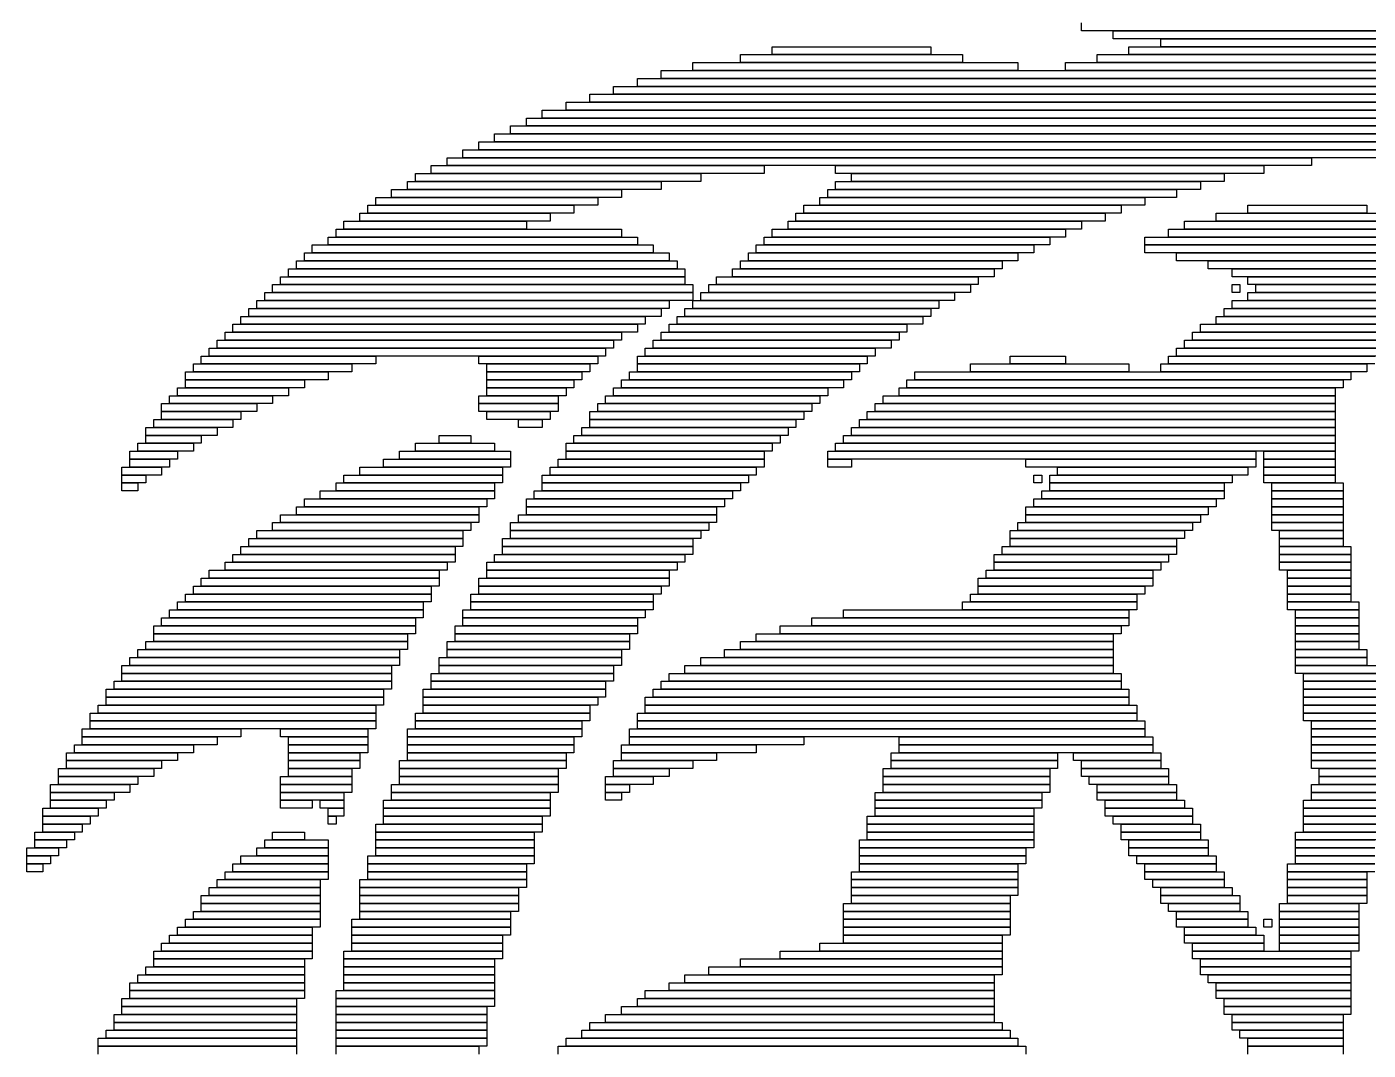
# Model space of a CAD drawing. Extents: x 394 to 649, y 295 to 744.
# Drawn here: x 395 to 564.2, y 458.5 to 587.5 of the extents above; entities that cross this region are included whole.
import ezdxf

# ---------------------------------------------------------------- set-up
doc = ezdxf.new("R2010")
doc.units = 0

msp = doc.modelspace()

# ---------------------------------------------------------------- linework, layer by layer
for p, q in [((528, 587), (528, 588)), ((601, 587), (528, 587)), ((532, 587), (602, 587)), ((532, 586), (532, 587)), ((602, 586), (532, 586)), ((538, 586), (602, 586)), ((538, 585), (538, 586)), ((485, 584), (513, 584)), ((485, 583), (485, 584)), ((489, 585), (509, 585)), ((489, 584), (489, 585)), ((509, 584), (489, 584)), ((509, 585), (509, 584)), ((513, 584), (513, 583)), ((530, 584), (603, 584)), ((530, 583), (530, 584)), ((534, 585), (602, 585)), ((534, 584), (534, 585)), ((602, 584), (534, 584)), ((602, 585), (538, 585)), ((475, 582), (604, 582)), ((475, 581), (475, 582)), ((479, 583), (520, 583)), ((479, 582), (479, 583)), ((520, 582), (479, 582)), ((513, 583), (485, 583)), ((520, 583), (520, 582)), ((526, 583), (604, 583)), ((526, 582), (526, 583)), ((604, 582), (526, 582)), ((603, 583), (530, 583)), ((472, 581), (574, 581)), ((472, 580), (472, 581)), ((604, 581), (475, 581)), ((466, 579), (574, 579)), ((466, 578), (466, 579)), ((469, 580), (574, 580)), ((469, 579), (469, 580)), ((574, 579), (469, 579)), ((574, 580), (472, 580)), ((460, 577), (575, 577)), ((460, 576), (460, 577)), ((463, 578), (574, 578)), ((463, 577), (463, 578)), ((574, 577), (463, 577)), ((574, 578), (466, 578)), ((458, 576), (575, 576)), ((458, 575), (458, 576)), ((575, 576), (460, 576)), ((454, 574), (576, 574)), ((454, 573), (454, 574)), ((456, 575), (576, 575)), ((456, 574), (456, 575)), ((576, 574), (456, 574)), ((575, 575), (458, 575)), ((450, 572), (577, 572)), ((450, 571), (450, 572)), ((452, 573), (577, 573)), ((452, 572), (452, 573)), ((577, 572), (452, 572)), ((576, 573), (454, 573)), ((448, 571), (557, 571)), ((448, 570), (448, 571)), ((577, 571), (450, 571)), ((557, 571), (557, 570)), ((444, 569), (480, 569)), ((444, 568), (444, 569)), ((446, 570), (488, 570)), ((446, 569), (446, 570)), ((488, 569), (446, 569)), ((557, 570), (448, 570)), ((480, 569), (480, 568)), ((488, 570), (488, 569)), ((497, 570), (551, 570)), ((497, 569), (497, 570)), ((551, 569), (497, 569)), ((499, 569), (546, 569)), ((499, 568), (499, 569)), ((546, 569), (546, 568)), ((551, 570), (551, 569)), ((441, 567), (470, 567)), ((441, 566), (441, 567)), ((443, 568), (475, 568)), ((443, 567), (443, 568)), ((475, 567), (443, 567)), ((480, 568), (444, 568)), ((470, 567), (470, 566)), ((475, 568), (475, 567)), ((496, 567), (540, 567)), ((496, 566), (496, 567)), ((497, 568), (543, 568)), ((497, 567), (497, 568)), ((543, 567), (497, 567)), ((546, 568), (499, 568)), ((540, 567), (540, 566)), ((543, 568), (543, 567)), ((439, 566), (467, 566)), ((439, 565), (439, 566)), ((470, 566), (441, 566)), ((467, 566), (467, 565)), ((495, 566), (536, 566)), ((495, 565), (495, 566)), ((540, 566), (496, 566)), ((536, 566), (536, 565)), ((437, 564), (461, 564)), ((437, 563), (437, 564)), ((438, 565), (464, 565)), ((438, 564), (438, 565)), ((464, 564), (438, 564)), ((467, 565), (439, 565)), ((461, 564), (461, 563)), ((464, 565), (464, 564)), ((492, 564), (531, 564)), ((492, 563), (492, 564)), ((493, 565), (533, 565)), ((493, 564), (493, 565)), ((533, 564), (493, 564)), ((536, 565), (495, 565)), ((531, 564), (531, 563)), ((533, 565), (533, 564)), ((545, 564), (582, 564)), ((545, 563), (545, 564)), ((549, 565), (564, 565)), ((549, 564), (549, 565)), ((564, 564), (549, 564)), ((564, 565), (564, 564)), ((434, 562), (470, 562)), ((434, 561), (434, 562)), ((435, 563), (458, 563)), ((435, 562), (435, 563)), ((458, 562), (435, 562)), ((461, 563), (437, 563)), ((458, 563), (458, 562)), ((470, 562), (470, 561)), ((489, 562), (526, 562)), ((489, 561), (489, 562)), ((491, 563), (528, 563)), ((491, 562), (491, 563)), ((528, 562), (491, 562)), ((531, 563), (492, 563)), ((526, 562), (526, 561)), ((528, 563), (528, 562)), ((539, 562), (584, 562)), ((539, 561), (539, 562)), ((541, 563), (583, 563)), ((541, 562), (541, 563)), ((583, 562), (541, 562)), ((582, 563), (545, 563)), ((431, 560), (474, 560)), ((431, 559), (431, 560)), ((433, 561), (472, 561)), ((433, 560), (433, 561)), ((472, 560), (433, 560)), ((470, 561), (434, 561)), ((472, 561), (472, 560)), ((474, 560), (474, 559)), ((487, 560), (522, 560)), ((487, 559), (487, 560)), ((488, 561), (524, 561)), ((488, 560), (488, 561)), ((524, 560), (488, 560)), ((526, 561), (489, 561)), ((522, 560), (522, 559)), ((524, 561), (524, 560)), ((536, 561), (585, 561)), ((536, 560), (536, 561)), ((585, 560), (536, 560)), ((536, 560), (586, 560)), ((536, 559), (536, 560)), ((584, 561), (539, 561)), ((430, 559), (476, 559)), ((430, 558), (430, 559)), ((474, 559), (431, 559)), ((476, 559), (476, 558)), ((486, 559), (520, 559)), ((486, 558), (486, 559)), ((522, 559), (487, 559)), ((520, 559), (520, 558)), ((586, 559), (536, 559)), ((540, 559), (587, 559)), ((540, 558), (540, 559)), ((428, 557), (478, 557)), ((428, 556), (428, 557)), ((429, 558), (477, 558)), ((429, 557), (429, 558)), ((477, 557), (429, 557)), ((476, 558), (430, 558)), ((477, 558), (477, 557)), ((478, 557), (478, 556)), ((484, 557), (517, 557)), ((484, 556), (484, 557)), ((485, 558), (518, 558)), ((485, 557), (485, 558)), ((518, 557), (485, 557)), ((520, 558), (486, 558)), ((517, 557), (517, 556)), ((518, 558), (518, 557)), ((587, 558), (540, 558)), ((544, 558), (567, 558)), ((544, 557), (544, 558)), ((567, 557), (544, 557)), ((547, 557), (567, 557)), ((547, 556), (547, 557)), ((426, 555), (479, 555)), ((426, 554), (426, 555)), ((427, 556), (478, 556)), ((427, 555), (427, 556)), ((478, 555), (427, 555)), ((478, 556), (428, 556)), ((478, 556), (478, 555)), ((479, 555), (479, 554)), ((481, 555), (514, 555)), ((481, 554), (481, 555)), ((482, 556), (515, 556)), ((482, 555), (482, 556)), ((515, 555), (482, 555)), ((517, 556), (484, 556)), ((514, 555), (514, 554)), ((515, 556), (515, 555)), ((567, 556), (547, 556)), ((547, 555), (548, 555)), ((547, 554), (547, 555)), ((548, 555), (548, 554)), ((549, 556), (567, 556)), ((549, 555), (549, 556)), ((567, 555), (549, 555)), ((550, 555), (567, 555)), ((550, 554), (550, 555)), ((425, 554), (479, 554)), ((425, 553), (425, 554)), ((479, 554), (426, 554)), ((479, 554), (479, 553)), ((480, 554), (512, 554)), ((480, 553), (480, 554)), ((514, 554), (481, 554)), ((512, 554), (512, 553)), ((548, 554), (547, 554)), ((549, 554), (568, 554)), ((549, 553), (549, 554)), ((567, 554), (550, 554)), ((423, 552), (475, 552)), ((423, 551), (423, 552)), ((424, 553), (476, 553)), ((424, 552), (424, 553)), ((476, 552), (424, 552)), ((479, 553), (425, 553)), ((475, 552), (475, 551)), ((476, 553), (476, 552)), ((478, 552), (509, 552)), ((478, 551), (478, 552)), ((479, 553), (510, 553)), ((479, 552), (479, 553)), ((510, 552), (479, 552)), ((512, 553), (480, 553)), ((509, 552), (509, 551)), ((510, 553), (510, 552)), ((546, 552), (569, 552)), ((546, 551), (546, 552)), ((547, 553), (569, 553)), ((547, 552), (547, 553)), ((569, 552), (547, 552)), ((568, 553), (549, 553)), ((421, 550), (472, 550)), ((421, 549), (421, 550)), ((422, 551), (473, 551)), ((422, 550), (422, 551)), ((473, 550), (422, 550)), ((475, 551), (423, 551)), ((472, 550), (472, 549)), ((473, 551), (473, 550)), ((476, 550), (506, 550)), ((476, 549), (476, 550)), ((477, 551), (508, 551)), ((477, 550), (477, 551)), ((508, 550), (477, 550)), ((509, 551), (478, 551)), ((506, 550), (506, 549)), ((508, 551), (508, 550)), ((543, 550), (570, 550)), ((543, 549), (543, 550)), ((545, 551), (570, 551)), ((545, 550), (545, 551)), ((570, 550), (545, 550)), ((569, 551), (546, 551)), ((420, 549), (470, 549)), ((420, 548), (420, 549)), ((472, 549), (421, 549)), ((470, 549), (470, 548)), ((475, 549), (505, 549)), ((475, 548), (475, 549)), ((506, 549), (476, 549)), ((505, 549), (505, 548)), ((542, 549), (570, 549)), ((542, 548), (542, 549)), ((570, 549), (543, 549)), ((418, 547), (468, 547)), ((418, 546), (418, 547)), ((419, 548), (469, 548)), ((419, 547), (419, 548)), ((469, 547), (419, 547)), ((470, 548), (420, 548)), ((468, 547), (468, 546)), ((469, 548), (469, 547)), ((473, 547), (502, 547)), ((473, 546), (473, 547)), ((474, 548), (504, 548)), ((474, 547), (474, 548)), ((504, 547), (474, 547)), ((505, 548), (475, 548)), ((502, 547), (502, 546)), ((504, 548), (504, 547)), ((540, 547), (567, 547)), ((540, 546), (540, 547)), ((541, 548), (568, 548)), ((541, 547), (541, 548)), ((568, 547), (541, 547)), ((570, 548), (542, 548)), ((416, 545), (436, 545)), ((416, 544), (416, 545)), ((417, 546), (439, 546)), ((417, 545), (417, 546)), ((439, 545), (417, 545)), ((468, 546), (418, 546)), ((436, 545), (436, 544)), ((439, 546), (439, 545)), ((452, 546), (467, 546)), ((452, 545), (452, 546)), ((467, 545), (452, 545)), ((453, 545), (466, 545)), ((453, 544), (453, 545)), ((466, 545), (466, 544)), ((467, 546), (467, 545)), ((472, 546), (501, 546)), ((472, 545), (472, 546)), ((501, 545), (472, 545)), ((472, 545), (500, 545)), ((472, 544), (472, 545)), ((502, 546), (473, 546)), ((500, 545), (500, 544)), ((501, 546), (501, 545)), ((514, 545), (534, 545)), ((514, 544), (514, 545)), ((519, 546), (526, 546)), ((519, 545), (519, 546)), ((526, 545), (519, 545)), ((526, 546), (526, 545)), ((534, 545), (534, 544)), ((538, 545), (564, 545)), ((538, 544), (538, 545)), ((539, 546), (565, 546)), ((539, 545), (539, 546)), ((565, 545), (539, 545)), ((567, 546), (540, 546)), ((564, 545), (564, 544)), ((415, 544), (433, 544)), ((415, 543), (415, 544)), ((436, 544), (416, 544)), ((433, 544), (433, 543)), ((466, 544), (453, 544)), ((453, 544), (465, 544)), ((453, 543), (453, 544)), ((465, 544), (465, 543)), ((471, 544), (499, 544)), ((471, 543), (471, 544)), ((500, 544), (472, 544)), ((499, 544), (499, 543)), ((507, 544), (562, 544)), ((507, 543), (507, 544)), ((534, 544), (514, 544)), ((564, 544), (538, 544)), ((562, 544), (562, 543)), ((414, 542), (428, 542)), ((414, 541), (414, 542)), ((433, 543), (415, 543)), ((415, 543), (430, 543)), ((415, 542), (415, 543)), ((430, 542), (415, 542)), ((428, 542), (428, 541)), ((430, 543), (430, 542)), ((465, 543), (453, 543)), ((453, 543), (464, 543)), ((453, 542), (453, 543)), ((464, 542), (453, 542)), ((453, 542), (463, 542)), ((453, 541), (453, 542)), ((463, 542), (463, 541)), ((464, 543), (464, 542)), ((469, 542), (496, 542)), ((469, 541), (469, 542)), ((470, 543), (498, 543)), ((470, 542), (470, 543)), ((498, 542), (470, 542)), ((499, 543), (471, 543)), ((496, 542), (496, 541)), ((498, 543), (498, 542)), ((505, 542), (560, 542)), ((505, 541), (505, 542)), ((506, 543), (561, 543)), ((506, 542), (506, 543)), ((561, 542), (506, 542)), ((562, 543), (507, 543)), ((560, 542), (560, 541)), ((561, 543), (561, 542)), ((412, 540), (424, 540)), ((412, 539), (412, 540)), ((413, 541), (426, 541)), ((413, 540), (413, 541)), ((426, 540), (413, 540)), ((428, 541), (414, 541)), ((424, 540), (424, 539)), ((426, 541), (426, 540)), ((452, 541), (462, 541)), ((452, 540), (452, 541)), ((462, 540), (452, 540)), ((452, 540), (462, 540)), ((452, 539), (452, 540)), ((463, 541), (453, 541)), ((462, 541), (462, 540)), ((462, 540), (462, 539)), ((467, 540), (494, 540)), ((467, 539), (467, 540)), ((468, 541), (495, 541)), ((468, 540), (468, 541)), ((495, 540), (468, 540)), ((496, 541), (469, 541)), ((494, 540), (494, 539)), ((495, 541), (495, 540)), ((502, 540), (560, 540)), ((502, 539), (502, 540)), ((503, 541), (560, 541)), ((503, 540), (503, 541)), ((560, 540), (503, 540)), ((560, 541), (505, 541)), ((560, 541), (560, 540)), ((560, 540), (560, 539)), ((411, 538), (421, 538)), ((411, 537), (411, 538)), ((424, 539), (412, 539)), ((412, 539), (422, 539)), ((412, 538), (412, 539)), ((422, 538), (412, 538)), ((421, 538), (421, 537)), ((422, 539), (422, 538)), ((462, 539), (452, 539)), ((453, 539), (461, 539)), ((453, 538), (453, 539)), ((461, 538), (453, 538)), ((457, 538), (460, 538)), ((457, 537), (457, 538)), ((460, 538), (460, 537)), ((461, 539), (461, 538)), ((466, 539), (493, 539)), ((466, 538), (466, 539)), ((493, 538), (466, 538)), ((466, 538), (492, 538)), ((466, 537), (466, 538)), ((494, 539), (467, 539)), ((492, 538), (492, 537)), ((493, 539), (493, 538)), ((500, 538), (560, 538)), ((500, 537), (500, 538)), ((501, 539), (560, 539)), ((501, 538), (501, 539)), ((560, 538), (501, 538)), ((560, 539), (502, 539)), ((560, 539), (560, 538)), ((560, 538), (560, 537)), ((410, 537), (419, 537)), ((410, 536), (410, 537)), ((421, 537), (411, 537)), ((419, 537), (419, 536)), ((460, 537), (457, 537)), ((465, 537), (491, 537)), ((465, 536), (465, 537)), ((492, 537), (466, 537)), ((491, 537), (491, 536)), ((499, 537), (560, 537)), ((499, 536), (499, 537)), ((560, 537), (500, 537)), ((560, 537), (560, 536)), ((409, 535), (416, 535)), ((409, 534), (409, 535)), ((419, 536), (410, 536)), ((410, 536), (417, 536)), ((410, 535), (410, 536)), ((417, 535), (410, 535)), ((416, 535), (416, 534)), ((417, 536), (417, 535)), ((444, 535), (454, 535)), ((444, 534), (444, 535)), ((447, 536), (451, 536)), ((447, 535), (447, 536)), ((451, 535), (447, 535)), ((451, 536), (451, 535)), ((454, 535), (454, 534)), ((463, 535), (489, 535)), ((463, 534), (463, 535)), ((464, 536), (490, 536)), ((464, 535), (464, 536)), ((490, 535), (464, 535)), ((491, 536), (465, 536)), ((489, 535), (489, 534)), ((490, 536), (490, 535)), ((497, 535), (560, 535)), ((497, 534), (497, 535)), ((498, 536), (560, 536)), ((498, 535), (498, 536)), ((560, 535), (498, 535)), ((560, 536), (499, 536)), ((560, 536), (560, 535)), ((560, 535), (560, 534)), ((408, 534), (414, 534)), ((408, 533), (408, 534)), ((414, 533), (408, 533)), ((408, 533), (413, 533)), ((408, 532), (408, 533)), ((416, 534), (409, 534)), ((413, 533), (413, 532)), ((414, 534), (414, 533)), ((440, 533), (456, 533)), ((440, 532), (440, 533)), ((442, 534), (456, 534)), ((442, 533), (442, 534)), ((456, 533), (442, 533)), ((454, 534), (444, 534)), ((456, 534), (456, 533)), ((456, 533), (456, 532)), ((462, 533), (488, 533)), ((462, 532), (462, 533)), ((489, 534), (463, 534)), ((463, 534), (488, 534)), ((463, 533), (463, 534)), ((488, 533), (463, 533)), ((488, 534), (488, 533)), ((488, 533), (488, 532)), ((496, 534), (550, 534)), ((496, 533), (496, 534)), ((550, 533), (496, 533)), ((496, 533), (499, 533)), ((496, 532), (496, 533)), ((560, 534), (497, 534)), ((499, 533), (499, 532)), ((521, 533), (550, 533)), ((521, 532), (521, 533)), ((550, 534), (550, 533)), ((550, 533), (550, 532)), ((551, 534), (560, 534)), ((551, 533), (551, 534)), ((560, 533), (551, 533)), ((551, 533), (560, 533)), ((551, 532), (551, 533)), ((560, 534), (560, 533)), ((560, 533), (560, 532)), ((407, 532), (412, 532)), ((407, 531), (407, 532)), ((413, 532), (408, 532)), ((412, 532), (412, 531)), ((437, 532), (455, 532)), ((437, 531), (437, 532)), ((456, 532), (440, 532)), ((455, 532), (455, 531)), ((461, 532), (487, 532)), ((461, 531), (461, 532)), ((488, 532), (462, 532)), ((487, 532), (487, 531)), ((499, 532), (496, 532)), ((550, 532), (521, 532)), ((525, 532), (549, 532)), ((525, 531), (525, 532)), ((549, 532), (549, 531)), ((560, 532), (551, 532)), ((551, 532), (560, 532)), ((551, 531), (551, 532)), ((560, 532), (560, 531)), ((412, 531), (407, 531)), ((407, 531), (410, 531)), ((407, 530), (407, 531)), ((410, 530), (407, 530)), ((407, 530), (409, 530)), ((407, 529), (407, 530)), ((409, 530), (409, 529)), ((410, 531), (410, 530)), ((434, 530), (454, 530)), ((434, 529), (434, 530)), ((435, 531), (455, 531)), ((435, 530), (435, 531)), ((455, 530), (435, 530)), ((455, 531), (437, 531)), ((454, 530), (454, 529)), ((455, 531), (455, 530)), ((460, 531), (486, 531)), ((460, 530), (460, 531)), ((486, 530), (460, 530)), ((460, 530), (485, 530)), ((460, 529), (460, 530)), ((487, 531), (461, 531)), ((485, 530), (485, 529)), ((486, 531), (486, 530)), ((522, 531), (523, 531)), ((522, 530), (522, 531)), ((523, 530), (522, 530)), ((523, 531), (523, 530)), ((524, 531), (547, 531)), ((524, 530), (524, 531)), ((547, 530), (524, 530)), ((524, 530), (546, 530)), ((524, 529), (524, 530)), ((549, 531), (525, 531)), ((546, 530), (546, 529)), ((547, 531), (547, 530)), ((560, 531), (551, 531)), ((551, 531), (560, 531)), ((551, 530), (551, 531)), ((560, 530), (551, 530)), ((552, 530), (561, 530)), ((552, 529), (552, 530)), ((560, 531), (560, 530)), ((561, 530), (561, 529)), ((409, 529), (407, 529)), ((430, 528), (453, 528)), ((430, 527), (430, 528)), ((432, 529), (454, 529)), ((432, 528), (432, 529)), ((454, 528), (432, 528)), ((454, 529), (434, 529)), ((453, 528), (453, 527)), ((454, 529), (454, 528)), ((458, 528), (483, 528)), ((458, 527), (458, 528)), ((459, 529), (484, 529)), ((459, 528), (459, 529)), ((484, 528), (459, 528)), ((485, 529), (460, 529)), ((483, 528), (483, 527)), ((484, 529), (484, 528)), ((522, 528), (545, 528)), ((522, 527), (522, 528)), ((523, 529), (546, 529)), ((523, 528), (523, 529)), ((546, 528), (523, 528)), ((546, 529), (524, 529)), ((545, 528), (545, 527)), ((546, 529), (546, 528)), ((561, 529), (552, 529)), ((552, 529), (561, 529)), ((552, 528), (552, 529)), ((561, 528), (552, 528)), ((552, 528), (561, 528)), ((552, 527), (552, 528)), ((561, 529), (561, 528)), ((561, 528), (561, 527)), ((429, 527), (452, 527)), ((429, 526), (429, 527)), ((453, 527), (430, 527)), ((452, 527), (452, 526)), ((483, 527), (458, 527)), ((458, 527), (482, 527)), ((458, 526), (458, 527)), ((482, 527), (482, 526)), ((521, 527), (544, 527)), ((521, 526), (521, 527)), ((545, 527), (522, 527)), ((544, 527), (544, 526)), ((561, 527), (552, 527)), ((552, 527), (561, 527)), ((552, 526), (552, 527)), ((561, 527), (561, 526)), ((426, 525), (451, 525)), ((426, 524), (426, 525)), ((427, 526), (452, 526)), ((427, 525), (427, 526)), ((452, 525), (427, 525)), ((452, 526), (429, 526)), ((451, 525), (451, 524)), ((452, 526), (452, 525)), ((456, 525), (481, 525)), ((456, 524), (456, 525)), ((457, 526), (482, 526)), ((457, 525), (457, 526)), ((482, 525), (457, 525)), ((482, 526), (458, 526)), ((481, 525), (481, 524)), ((482, 526), (482, 525)), ((520, 525), (542, 525)), ((520, 524), (520, 525)), ((544, 526), (521, 526)), ((521, 526), (543, 526)), ((521, 525), (521, 526)), ((543, 525), (521, 525)), ((542, 525), (542, 524)), ((543, 526), (543, 525)), ((561, 526), (552, 526)), ((552, 526), (561, 526)), ((552, 525), (552, 526)), ((561, 525), (552, 525)), ((552, 525), (561, 525)), ((552, 524), (552, 525)), ((561, 526), (561, 525)), ((561, 525), (561, 524)), ((423, 523), (450, 523)), ((423, 522), (423, 523)), ((424, 524), (450, 524)), ((424, 523), (424, 524)), ((450, 523), (424, 523)), ((451, 524), (426, 524)), ((450, 524), (450, 523)), ((450, 523), (450, 522)), ((455, 523), (479, 523)), ((455, 522), (455, 523)), ((481, 524), (456, 524)), ((456, 524), (480, 524)), ((456, 523), (456, 524)), ((480, 523), (456, 523)), ((479, 523), (479, 522)), ((480, 524), (480, 523)), ((519, 524), (541, 524)), ((519, 523), (519, 524)), ((541, 523), (519, 523)), ((519, 523), (540, 523)), ((519, 522), (519, 523)), ((542, 524), (520, 524)), ((540, 523), (540, 522)), ((541, 524), (541, 523)), ((561, 524), (552, 524)), ((553, 524), (561, 524)), ((553, 523), (553, 524)), ((561, 523), (553, 523)), ((553, 523), (561, 523)), ((553, 522), (553, 523)), ((561, 524), (561, 523)), ((561, 523), (561, 522)), ((422, 522), (449, 522)), ((422, 521), (422, 522)), ((450, 522), (423, 522)), ((449, 522), (449, 521)), ((479, 522), (455, 522)), ((455, 522), (479, 522)), ((455, 521), (455, 522)), ((479, 522), (479, 521)), ((518, 522), (540, 522)), ((518, 521), (518, 522)), ((540, 522), (519, 522)), ((540, 522), (540, 521)), ((561, 522), (553, 522)), ((553, 522), (562, 522)), ((553, 521), (553, 522)), ((562, 522), (562, 521)), ((420, 520), (448, 520)), ((420, 519), (420, 520)), ((421, 521), (449, 521)), ((421, 520), (421, 521)), ((449, 520), (421, 520)), ((449, 521), (422, 521)), ((448, 520), (448, 519)), ((449, 521), (449, 520)), ((453, 520), (477, 520)), ((453, 519), (453, 520)), ((454, 521), (478, 521)), ((454, 520), (454, 521)), ((478, 520), (454, 520)), ((479, 521), (455, 521)), ((477, 520), (477, 519)), ((478, 521), (478, 520)), ((517, 521), (539, 521)), ((517, 520), (517, 521)), ((539, 520), (517, 520)), ((517, 520), (538, 520)), ((517, 519), (517, 520)), ((540, 521), (518, 521)), ((538, 520), (538, 519)), ((539, 521), (539, 520)), ((562, 521), (553, 521)), ((553, 521), (562, 521)), ((553, 520), (553, 521)), ((562, 520), (553, 520)), ((553, 520), (562, 520)), ((553, 519), (553, 520)), ((562, 521), (562, 520)), ((562, 520), (562, 519)), ((417, 518), (447, 518)), ((417, 517), (417, 518)), ((418, 519), (447, 519)), ((418, 518), (418, 519)), ((447, 518), (418, 518)), ((448, 519), (420, 519)), ((447, 519), (447, 518)), ((447, 518), (447, 517)), ((452, 518), (476, 518)), ((452, 517), (452, 518)), ((477, 519), (453, 519)), ((453, 519), (476, 519)), ((453, 518), (453, 519)), ((476, 518), (453, 518)), ((476, 519), (476, 518)), ((476, 518), (476, 517)), ((515, 518), (537, 518)), ((515, 517), (515, 518)), ((516, 519), (537, 519)), ((516, 518), (516, 519)), ((537, 518), (516, 518)), ((538, 519), (517, 519)), ((537, 519), (537, 518)), ((537, 518), (537, 517)), ((562, 519), (553, 519)), ((554, 519), (562, 519)), ((554, 518), (554, 519)), ((562, 518), (554, 518)), ((554, 518), (562, 518)), ((554, 517), (554, 518)), ((562, 519), (562, 518)), ((562, 518), (562, 517)), ((415, 516), (446, 516)), ((415, 515), (415, 516)), ((416, 517), (446, 517)), ((416, 516), (416, 517)), ((446, 516), (416, 516)), ((447, 517), (417, 517)), ((446, 517), (446, 516)), ((446, 516), (446, 515)), ((451, 516), (474, 516)), ((451, 515), (451, 516)), ((476, 517), (452, 517)), ((452, 517), (475, 517)), ((452, 516), (452, 517)), ((475, 516), (452, 516)), ((474, 516), (474, 515)), ((475, 517), (475, 516)), ((514, 516), (535, 516)), ((514, 515), (514, 516)), ((537, 517), (515, 517)), ((515, 517), (536, 517)), ((515, 516), (515, 517)), ((536, 516), (515, 516)), ((535, 516), (535, 515)), ((536, 517), (536, 516)), ((562, 517), (554, 517)), ((554, 517), (562, 517)), ((554, 516), (554, 517)), ((562, 516), (554, 516)), ((554, 516), (562, 516)), ((554, 515), (554, 516)), ((562, 517), (562, 516)), ((562, 516), (562, 515)), ((414, 515), (445, 515)), ((414, 514), (414, 515)), ((446, 515), (415, 515)), ((445, 515), (445, 514)), ((474, 515), (451, 515)), ((451, 515), (474, 515)), ((451, 514), (451, 515)), ((474, 515), (474, 514)), ((513, 515), (535, 515)), ((513, 514), (513, 515)), ((535, 515), (514, 515)), ((535, 515), (535, 514)), ((562, 515), (554, 515)), ((554, 515), (563, 515)), ((554, 514), (554, 515)), ((563, 515), (563, 514)), ((412, 513), (444, 513)), ((412, 512), (412, 513)), ((413, 514), (445, 514)), ((413, 513), (413, 514)), ((445, 513), (413, 513)), ((445, 514), (414, 514)), ((444, 513), (444, 512)), ((445, 514), (445, 513)), ((450, 514), (473, 514)), ((450, 513), (450, 514)), ((473, 513), (450, 513)), ((450, 513), (472, 513)), ((450, 512), (450, 513)), ((474, 514), (451, 514)), ((472, 513), (472, 512)), ((473, 514), (473, 513)), ((494, 513), (534, 513)), ((494, 512), (494, 513)), ((498, 514), (534, 514)), ((498, 513), (498, 514)), ((534, 513), (498, 513)), ((535, 514), (513, 514)), ((534, 514), (534, 513)), ((534, 513), (534, 512)), ((563, 514), (554, 514)), ((555, 514), (563, 514)), ((555, 513), (555, 514)), ((563, 513), (555, 513)), ((555, 513), (563, 513)), ((555, 512), (555, 513)), ((563, 514), (563, 513)), ((563, 513), (563, 512)), ((411, 512), (444, 512)), ((411, 511), (411, 512)), ((444, 511), (411, 511)), ((411, 511), (443, 511)), ((411, 510), (411, 511)), ((444, 512), (412, 512)), ((443, 511), (443, 510)), ((444, 512), (444, 511)), ((449, 512), (472, 512)), ((449, 511), (449, 512)), ((472, 511), (449, 511)), ((449, 511), (471, 511)), ((449, 510), (449, 511)), ((472, 512), (450, 512)), ((471, 511), (471, 510)), ((472, 512), (472, 511)), ((487, 511), (532, 511)), ((487, 510), (487, 511)), ((490, 512), (533, 512)), ((490, 511), (490, 512)), ((533, 511), (490, 511)), ((534, 512), (494, 512)), ((532, 511), (532, 510)), ((533, 512), (533, 511)), ((563, 512), (555, 512)), ((555, 512), (563, 512)), ((555, 511), (555, 512)), ((563, 511), (555, 511)), ((555, 511), (563, 511)), ((555, 510), (555, 511)), ((563, 512), (563, 511)), ((563, 511), (563, 510)), ((410, 510), (443, 510)), ((410, 509), (410, 510)), ((443, 510), (411, 510)), ((443, 510), (443, 509)), ((448, 510), (471, 510)), ((448, 509), (448, 510)), ((471, 510), (449, 510)), ((471, 510), (471, 509)), ((485, 510), (532, 510)), ((485, 509), (485, 510)), ((532, 510), (487, 510)), ((532, 510), (532, 509)), ((563, 510), (555, 510)), ((555, 510), (563, 510)), ((555, 509), (555, 510)), ((563, 510), (563, 509)), ((408, 508), (442, 508)), ((408, 507), (408, 508)), ((409, 509), (442, 509)), ((409, 508), (409, 509)), ((442, 508), (409, 508)), ((443, 509), (410, 509)), ((442, 509), (442, 508)), ((442, 508), (442, 507)), ((447, 508), (470, 508)), ((447, 507), (447, 508)), ((471, 509), (448, 509)), ((448, 509), (470, 509)), ((448, 508), (448, 509)), ((470, 508), (448, 508)), ((470, 509), (470, 508)), ((470, 508), (470, 507)), ((480, 508), (532, 508)), ((480, 507), (480, 508)), ((483, 509), (532, 509)), ((483, 508), (483, 509)), ((532, 508), (483, 508)), ((532, 509), (485, 509)), ((532, 509), (532, 508)), ((532, 508), (532, 507)), ((563, 509), (555, 509)), ((555, 509), (564, 509)), ((555, 508), (555, 509)), ((564, 508), (555, 508)), ((555, 508), (564, 508)), ((555, 507), (555, 508)), ((564, 509), (564, 508)), ((564, 508), (564, 507)), ((407, 507), (441, 507)), ((407, 506), (407, 507)), ((441, 506), (407, 506)), ((407, 506), (441, 506)), ((407, 505), (407, 506)), ((442, 507), (408, 507)), ((441, 507), (441, 506)), ((441, 506), (441, 505)), ((446, 506), (469, 506)), ((446, 505), (446, 506)), ((470, 507), (447, 507)), ((447, 507), (469, 507)), ((447, 506), (447, 507)), ((469, 506), (447, 506)), ((469, 507), (469, 506)), ((469, 506), (469, 505)), ((476, 506), (533, 506)), ((476, 505), (476, 506)), ((478, 507), (532, 507)), ((478, 506), (478, 507)), ((532, 506), (478, 506)), ((532, 507), (480, 507)), ((532, 507), (532, 506)), ((533, 506), (533, 505)), ((564, 507), (555, 507)), ((555, 507), (575, 507)), ((555, 506), (555, 507)), ((575, 506), (555, 506)), ((556, 506), (574, 506)), ((556, 505), (556, 506)), ((406, 505), (441, 505)), ((406, 504), (406, 505)), ((441, 505), (407, 505)), ((441, 505), (441, 504)), ((469, 505), (446, 505)), ((446, 505), (468, 505)), ((446, 504), (446, 505)), ((468, 505), (468, 504)), ((475, 505), (533, 505)), ((475, 504), (475, 505)), ((533, 505), (476, 505)), ((533, 505), (533, 504)), ((574, 505), (556, 505)), ((556, 505), (574, 505)), ((556, 504), (556, 505)), ((405, 504), (440, 504)), ((405, 503), (405, 504)), ((440, 503), (405, 503)), ((405, 503), (440, 503)), ((405, 502), (405, 503)), ((441, 504), (406, 504)), ((440, 504), (440, 503)), ((440, 503), (440, 502)), ((445, 504), (468, 504)), ((445, 503), (445, 504)), ((468, 503), (445, 503)), ((445, 503), (467, 503)), ((445, 502), (445, 503)), ((468, 504), (446, 504)), ((467, 503), (467, 502)), ((468, 504), (468, 503)), ((473, 503), (534, 503)), ((473, 502), (473, 503)), ((474, 504), (534, 504)), ((474, 503), (474, 504)), ((534, 503), (474, 503)), ((533, 504), (475, 504)), ((534, 504), (534, 503)), ((534, 503), (534, 502)), ((574, 504), (556, 504)), ((556, 504), (573, 504)), ((556, 503), (556, 504)), ((573, 503), (556, 503)), ((556, 503), (572, 503)), ((556, 502), (556, 503)), ((403, 501), (439, 501)), ((403, 500), (403, 501)), ((404, 502), (439, 502)), ((404, 501), (404, 502)), ((439, 501), (404, 501)), ((440, 502), (405, 502)), ((439, 502), (439, 501)), ((439, 501), (439, 500)), ((444, 501), (466, 501)), ((444, 500), (444, 501)), ((467, 502), (445, 502)), ((445, 502), (466, 502)), ((445, 501), (445, 502)), ((466, 501), (445, 501)), ((466, 502), (466, 501)), ((466, 501), (466, 500)), ((472, 501), (535, 501)), ((472, 500), (472, 501)), ((534, 502), (473, 502)), ((473, 502), (535, 502)), ((473, 501), (473, 502)), ((535, 501), (473, 501)), ((535, 502), (535, 501)), ((535, 501), (535, 500)), ((572, 502), (556, 502)), ((556, 502), (572, 502)), ((556, 501), (556, 502)), ((572, 501), (556, 501)), ((556, 501), (571, 501)), ((556, 500), (556, 501)), ((439, 500), (403, 500)), ((403, 500), (439, 500)), ((403, 499), (403, 500)), ((439, 500), (439, 499)), ((466, 500), (444, 500)), ((444, 500), (465, 500)), ((444, 499), (444, 500)), ((465, 500), (465, 499)), ((535, 500), (472, 500)), ((472, 500), (536, 500)), ((472, 499), (472, 500)), ((536, 500), (536, 499)), ((571, 500), (556, 500)), ((557, 500), (571, 500)), ((557, 499), (557, 500)), ((402, 499), (422, 499)), ((402, 498), (402, 499)), ((422, 498), (402, 498)), ((402, 498), (419, 498)), ((402, 497), (402, 498)), ((439, 499), (403, 499)), ((419, 498), (419, 497)), ((422, 499), (422, 498)), ((427, 499), (438, 499)), ((427, 498), (427, 499)), ((438, 498), (427, 498)), ((428, 498), (438, 498)), ((428, 497), (428, 498)), ((438, 499), (438, 498)), ((438, 498), (438, 497)), ((443, 499), (465, 499)), ((443, 498), (443, 499)), ((465, 498), (443, 498)), ((443, 498), (464, 498)), ((443, 497), (443, 498)), ((465, 499), (444, 499)), ((464, 498), (464, 497)), ((465, 499), (465, 498)), ((471, 499), (536, 499)), ((471, 498), (471, 499)), ((536, 498), (471, 498)), ((471, 498), (493, 498)), ((471, 497), (471, 498)), ((536, 499), (472, 499)), ((493, 498), (493, 497)), ((505, 498), (537, 498)), ((505, 497), (505, 498)), ((536, 499), (536, 498)), ((537, 498), (537, 497)), ((571, 499), (557, 499)), ((557, 499), (570, 499)), ((557, 498), (557, 499)), ((570, 498), (557, 498)), ((557, 498), (570, 498)), ((557, 497), (557, 498)), ((400, 496), (414, 496)), ((400, 495), (400, 496)), ((401, 497), (416, 497)), ((401, 496), (401, 497)), ((416, 496), (401, 496)), ((419, 497), (402, 497)), ((414, 496), (414, 495)), ((416, 497), (416, 496)), ((438, 497), (428, 497)), ((428, 497), (438, 497)), ((428, 496), (428, 497)), ((438, 496), (428, 496)), ((428, 496), (437, 496)), ((428, 495), (428, 496)), ((437, 496), (437, 495)), ((438, 497), (438, 496)), ((464, 497), (443, 497)), ((443, 497), (464, 497)), ((443, 496), (443, 497)), ((464, 496), (443, 496)), ((443, 496), (463, 496)), ((443, 495), (443, 496)), ((463, 496), (463, 495)), ((464, 497), (464, 496)), ((470, 497), (487, 497)), ((470, 496), (470, 497)), ((487, 496), (470, 496)), ((470, 496), (482, 496)), ((470, 495), (470, 496)), ((493, 497), (471, 497)), ((482, 496), (482, 495)), ((487, 497), (487, 496)), ((504, 496), (525, 496)), ((504, 495), (504, 496)), ((537, 497), (505, 497)), ((505, 497), (537, 497)), ((505, 496), (505, 497)), ((537, 496), (505, 496)), ((525, 496), (525, 495)), ((527, 496), (538, 496)), ((527, 495), (527, 496)), ((537, 497), (537, 496)), ((538, 496), (538, 495)), ((570, 497), (557, 497)), ((557, 497), (569, 497)), ((557, 496), (557, 497)), ((569, 496), (557, 496)), ((557, 496), (569, 496)), ((557, 495), (557, 496)), ((399, 494), (411, 494)), ((399, 493), (399, 494)), ((414, 495), (400, 495)), ((400, 495), (412, 495)), ((400, 494), (400, 495)), ((412, 494), (400, 494)), ((411, 494), (411, 493)), ((412, 495), (412, 494)), ((437, 495), (428, 495)), ((428, 495), (437, 495)), ((428, 494), (428, 495)), ((437, 494), (428, 494)), ((428, 494), (436, 494)), ((428, 493), (428, 494)), ((436, 494), (436, 493)), ((437, 495), (437, 494)), ((442, 495), (463, 495)), ((442, 494), (442, 495)), ((463, 494), (442, 494)), ((442, 494), (462, 494)), ((442, 493), (442, 494)), ((463, 495), (443, 495)), ((462, 494), (462, 493)), ((463, 495), (463, 494)), ((469, 495), (479, 495)), ((469, 494), (469, 495)), ((479, 494), (469, 494)), ((469, 494), (476, 494)), ((469, 493), (469, 494)), ((482, 495), (470, 495)), ((476, 494), (476, 493)), ((479, 495), (479, 494)), ((503, 494), (524, 494)), ((503, 493), (503, 494)), ((525, 495), (504, 495)), ((504, 495), (525, 495)), ((504, 494), (504, 495)), ((525, 494), (504, 494)), ((524, 494), (524, 493)), ((525, 495), (525, 494)), ((538, 495), (527, 495)), ((528, 495), (538, 495)), ((528, 494), (528, 495)), ((538, 494), (528, 494)), ((528, 494), (539, 494)), ((528, 493), (528, 494)), ((538, 495), (538, 494)), ((539, 494), (539, 493)), ((569, 495), (557, 495)), ((557, 495), (569, 495)), ((557, 494), (557, 495)), ((569, 494), (557, 494)), ((558, 494), (568, 494)), ((558, 493), (558, 494)), ((411, 493), (399, 493)), ((399, 493), (409, 493)), ((399, 492), (399, 493)), ((409, 493), (409, 492)), ((427, 493), (436, 493)), ((427, 492), (427, 493)), ((436, 493), (428, 493)), ((436, 493), (436, 492)), ((462, 493), (442, 493)), ((442, 493), (462, 493)), ((442, 492), (442, 493)), ((462, 493), (462, 492)), ((468, 493), (474, 493)), ((468, 492), (468, 493)), ((476, 493), (469, 493)), ((474, 493), (474, 492)), ((524, 493), (503, 493)), ((503, 493), (524, 493)), ((503, 492), (503, 493)), ((524, 493), (524, 492)), ((539, 493), (528, 493)), ((529, 493), (539, 493)), ((529, 492), (529, 493)), ((539, 493), (539, 492)), ((568, 493), (558, 493)), ((558, 493), (568, 493)), ((558, 492), (558, 493)), ((398, 492), (408, 492)), ((398, 491), (398, 492)), ((408, 491), (398, 491)), ((398, 491), (406, 491)), ((398, 490), (398, 491)), ((409, 492), (399, 492)), ((406, 491), (406, 490)), ((408, 492), (408, 491)), ((436, 492), (427, 492)), ((427, 492), (436, 492)), ((427, 491), (427, 492)), ((436, 491), (427, 491)), ((427, 491), (435, 491)), ((427, 490), (427, 491)), ((435, 491), (435, 490)), ((436, 492), (436, 491)), ((441, 492), (462, 492)), ((441, 491), (441, 492)), ((462, 491), (441, 491)), ((441, 491), (461, 491)), ((441, 490), (441, 491)), ((462, 492), (442, 492)), ((461, 491), (461, 490)), ((462, 492), (462, 491)), ((474, 492), (468, 492)), ((468, 492), (471, 492)), ((468, 491), (468, 492)), ((471, 491), (468, 491)), ((468, 491), (470, 491)), ((468, 490), (468, 491)), ((470, 491), (470, 490)), ((471, 492), (471, 491)), ((502, 491), (523, 491)), ((502, 490), (502, 491)), ((524, 492), (503, 492)), ((503, 492), (524, 492)), ((503, 491), (503, 492)), ((524, 491), (503, 491)), ((523, 491), (523, 490)), ((524, 492), (524, 491)), ((539, 492), (529, 492)), ((530, 492), (540, 492)), ((530, 491), (530, 492)), ((540, 491), (530, 491)), ((530, 491), (540, 491)), ((530, 490), (530, 491)), ((540, 492), (540, 491)), ((540, 491), (540, 490)), ((557, 492), (567, 492)), ((557, 491), (557, 492)), ((567, 491), (557, 491)), ((557, 491), (567, 491)), ((557, 490), (557, 491)), ((568, 492), (558, 492)), ((397, 489), (404, 489)), ((397, 488), (397, 489)), ((406, 490), (398, 490)), ((398, 490), (405, 490)), ((398, 489), (398, 490)), ((405, 489), (398, 489)), ((404, 489), (404, 488)), ((405, 490), (405, 489)), ((435, 490), (427, 490)), ((427, 490), (431, 490)), ((427, 489), (427, 490)), ((431, 489), (427, 489)), ((431, 490), (431, 489)), ((432, 490), (435, 490)), ((432, 489), (432, 490)), ((435, 489), (432, 489)), ((433, 489), (435, 489)), ((433, 488), (433, 489)), ((435, 490), (435, 489)), ((435, 489), (435, 488)), ((440, 490), (461, 490)), ((440, 489), (440, 490)), ((461, 489), (440, 489)), ((440, 489), (461, 489)), ((440, 488), (440, 489)), ((461, 490), (441, 490)), ((461, 490), (461, 489)), ((461, 489), (461, 488)), ((470, 490), (468, 490)), ((523, 490), (502, 490)), ((502, 490), (523, 490)), ((502, 489), (502, 490)), ((523, 489), (502, 489)), ((502, 489), (522, 489)), ((502, 488), (502, 489)), ((522, 489), (522, 488)), ((523, 490), (523, 489)), ((540, 490), (530, 490)), ((531, 490), (541, 490)), ((531, 489), (531, 490)), ((541, 489), (531, 489)), ((531, 489), (542, 489)), ((531, 488), (531, 489)), ((541, 490), (541, 489)), ((542, 489), (542, 488)), ((556, 490), (567, 490)), ((556, 489), (556, 490)), ((567, 489), (556, 489)), ((556, 489), (566, 489)), ((556, 488), (556, 489)), ((567, 490), (557, 490)), ((404, 488), (397, 488)), ((397, 488), (403, 488)), ((397, 487), (397, 488)), ((403, 488), (403, 487)), ((435, 488), (433, 488)), ((433, 488), (434, 488)), ((433, 487), (433, 488)), ((434, 488), (434, 487)), ((461, 488), (440, 488)), ((440, 488), (460, 488)), ((440, 487), (440, 488)), ((460, 488), (460, 487)), ((501, 488), (522, 488)), ((501, 487), (501, 488)), ((522, 488), (502, 488)), ((522, 488), (522, 487)), ((542, 488), (531, 488)), ((532, 488), (542, 488)), ((532, 487), (532, 488)), ((542, 488), (542, 487)), ((566, 488), (556, 488)), ((556, 488), (566, 488)), ((556, 487), (556, 488)), ((396, 486), (401, 486)), ((396, 485), (396, 486)), ((403, 487), (397, 487)), ((397, 487), (402, 487)), ((397, 486), (397, 487)), ((402, 486), (397, 486)), ((401, 486), (401, 485)), ((402, 487), (402, 486)), ((426, 486), (430, 486)), ((426, 485), (426, 486)), ((430, 486), (430, 485)), ((434, 487), (433, 487)), ((439, 487), (460, 487)), ((439, 486), (439, 487)), ((460, 486), (439, 486)), ((439, 486), (459, 486)), ((439, 485), (439, 486)), ((460, 487), (440, 487)), ((459, 486), (459, 485)), ((460, 487), (460, 486)), ((522, 487), (501, 487)), ((501, 487), (522, 487)), ((501, 486), (501, 487)), ((522, 486), (501, 486)), ((501, 486), (522, 486)), ((501, 485), (501, 486)), ((522, 487), (522, 486)), ((522, 486), (522, 485)), ((542, 487), (532, 487)), ((533, 487), (543, 487)), ((533, 486), (533, 487)), ((543, 486), (533, 486)), ((533, 486), (543, 486)), ((533, 485), (533, 486)), ((543, 487), (543, 486)), ((543, 486), (543, 485)), ((555, 486), (566, 486)), ((555, 485), (555, 486)), ((566, 487), (556, 487)), ((556, 487), (566, 487)), ((556, 486), (556, 487)), ((566, 486), (556, 486)), ((395, 484), (399, 484)), ((395, 483), (395, 484)), ((401, 485), (396, 485)), ((396, 485), (400, 485)), ((396, 484), (396, 485)), ((400, 484), (396, 484)), ((399, 484), (399, 483)), ((400, 485), (400, 484)), ((424, 484), (433, 484)), ((424, 483), (424, 484)), ((425, 485), (433, 485)), ((425, 484), (425, 485)), ((433, 484), (425, 484)), ((430, 485), (426, 485)), ((433, 485), (433, 484)), ((433, 484), (433, 483)), ((459, 485), (439, 485)), ((439, 485), (459, 485)), ((439, 484), (439, 485)), ((459, 484), (439, 484)), ((439, 484), (459, 484)), ((439, 483), (439, 484)), ((459, 485), (459, 484)), ((459, 484), (459, 483)), ((500, 485), (522, 485)), ((500, 484), (500, 485)), ((522, 484), (500, 484)), ((500, 484), (521, 484)), ((500, 483), (500, 484)), ((522, 485), (501, 485)), ((521, 484), (521, 483)), ((522, 485), (522, 484)), ((543, 485), (533, 485)), ((534, 485), (544, 485)), ((534, 484), (534, 485)), ((544, 484), (534, 484)), ((534, 484), (544, 484)), ((534, 483), (534, 484)), ((544, 485), (544, 484)), ((544, 484), (544, 483)), ((566, 485), (555, 485)), ((555, 485), (565, 485)), ((555, 484), (555, 485)), ((565, 484), (555, 484)), ((555, 484), (565, 484)), ((555, 483), (555, 484)), ((399, 483), (395, 483)), ((395, 483), (398, 483)), ((395, 482), (395, 483)), ((398, 483), (398, 482)), ((422, 483), (433, 483)), ((422, 482), (422, 483)), ((433, 483), (424, 483)), ((433, 483), (433, 482)), ((438, 483), (459, 483)), ((438, 482), (438, 483)), ((459, 483), (439, 483)), ((459, 483), (459, 482)), ((521, 483), (500, 483)), ((500, 483), (521, 483)), ((500, 482), (500, 483)), ((521, 483), (521, 482)), ((544, 483), (534, 483)), ((535, 483), (545, 483)), ((535, 482), (535, 483)), ((545, 483), (545, 482)), ((565, 483), (555, 483)), ((555, 483), (565, 483)), ((555, 482), (555, 483)), ((398, 482), (395, 482)), ((395, 482), (397, 482)), ((395, 481), (395, 482)), ((397, 481), (395, 481)), ((397, 482), (397, 481)), ((420, 481), (433, 481)), ((420, 480), (420, 481)), ((421, 482), (433, 482)), ((421, 481), (421, 482)), ((433, 481), (421, 481)), ((433, 482), (422, 482)), ((433, 482), (433, 481)), ((433, 481), (433, 480)), ((459, 482), (438, 482)), ((438, 482), (458, 482)), ((438, 481), (438, 482)), ((458, 481), (438, 481)), ((438, 481), (458, 481)), ((438, 480), (438, 481)), ((458, 482), (458, 481)), ((458, 481), (458, 480)), ((499, 481), (520, 481)), ((499, 480), (499, 481)), ((521, 482), (500, 482)), ((500, 482), (520, 482)), ((500, 481), (500, 482)), ((520, 481), (500, 481)), ((520, 482), (520, 481)), ((520, 481), (520, 480)), ((545, 482), (535, 482)), ((536, 482), (545, 482)), ((536, 481), (536, 482)), ((545, 481), (536, 481)), ((536, 481), (546, 481)), ((536, 480), (536, 481)), ((545, 482), (545, 481)), ((546, 481), (546, 480)), ((554, 482), (565, 482)), ((554, 481), (554, 482)), ((565, 481), (554, 481)), ((554, 481), (564, 481)), ((554, 480), (554, 481)), ((565, 482), (555, 482)), ((564, 481), (564, 480)), ((418, 479), (432, 479)), ((418, 478), (418, 479)), ((419, 480), (432, 480)), ((419, 479), (419, 480)), ((432, 479), (419, 479)), ((433, 480), (420, 480)), ((432, 480), (432, 479)), ((432, 479), (432, 478)), ((437, 480), (458, 480)), ((437, 479), (437, 480)), ((458, 479), (437, 479)), ((437, 479), (457, 479)), ((437, 478), (437, 479)), ((458, 480), (438, 480)), ((457, 479), (457, 478)), ((458, 480), (458, 479)), ((520, 480), (499, 480)), ((499, 480), (520, 480)), ((499, 479), (499, 480)), ((520, 479), (499, 479)), ((499, 479), (520, 479)), ((499, 478), (499, 479)), ((520, 480), (520, 479)), ((520, 479), (520, 478)), ((546, 480), (536, 480)), ((537, 480), (546, 480)), ((537, 479), (537, 480)), ((546, 479), (537, 479)), ((538, 479), (547, 479)), ((538, 478), (538, 479)), ((546, 480), (546, 479)), ((547, 479), (547, 478)), ((564, 480), (554, 480)), ((554, 480), (564, 480)), ((554, 479), (554, 480)), ((564, 479), (554, 479)), ((554, 479), (564, 479)), ((554, 478), (554, 479)), ((564, 480), (564, 479)), ((564, 479), (564, 478)), ((417, 478), (432, 478)), ((417, 477), (417, 478)), ((432, 478), (418, 478)), ((432, 478), (432, 477)), ((457, 478), (437, 478)), ((437, 478), (457, 478)), ((437, 477), (437, 478)), ((457, 478), (457, 477)), ((520, 478), (499, 478)), ((499, 478), (519, 478)), ((499, 477), (499, 478)), ((519, 478), (519, 477)), ((547, 478), (538, 478)), ((538, 478), (548, 478)), ((538, 477), (538, 478)), ((548, 478), (548, 477)), ((564, 478), (554, 478)), ((554, 478), (564, 478)), ((554, 477), (554, 478)), ((564, 478), (564, 477)), ((416, 476), (432, 476)), ((416, 475), (416, 476)), ((432, 477), (417, 477)), ((417, 477), (432, 477)), ((417, 476), (417, 477)), ((432, 476), (417, 476)), ((432, 477), (432, 476)), ((432, 476), (432, 475)), ((457, 477), (437, 477)), ((437, 477), (457, 477)), ((437, 476), (437, 477)), ((457, 476), (437, 476)), ((437, 476), (456, 476)), ((437, 475), (437, 476)), ((456, 476), (456, 475)), ((457, 477), (457, 476)), ((498, 477), (519, 477)), ((498, 476), (498, 477)), ((519, 476), (498, 476)), ((498, 476), (519, 476)), ((498, 475), (498, 476)), ((519, 477), (499, 477)), ((519, 477), (519, 476)), ((519, 476), (519, 475)), ((548, 477), (538, 477)), ((539, 477), (548, 477)), ((539, 476), (539, 477)), ((548, 476), (539, 476)), ((540, 476), (549, 476)), ((540, 475), (540, 476)), ((548, 477), (548, 476)), ((549, 476), (549, 475)), ((553, 477), (563, 477)), ((553, 476), (553, 477)), ((563, 476), (553, 476)), ((553, 476), (563, 476)), ((553, 475), (553, 476)), ((564, 477), (554, 477)), ((563, 477), (563, 476)), ((563, 476), (563, 475)), ((414, 474), (431, 474)), ((414, 473), (414, 474)), ((415, 475), (432, 475)), ((415, 474), (415, 475)), ((432, 474), (415, 474)), ((432, 475), (416, 475)), ((431, 474), (431, 473)), ((432, 475), (432, 474)), ((436, 475), (456, 475)), ((436, 474), (436, 475)), ((456, 474), (436, 474)), ((436, 474), (456, 474)), ((436, 473), (436, 474)), ((456, 475), (437, 475)), ((456, 475), (456, 474)), ((456, 474), (456, 473)), ((519, 475), (498, 475)), ((498, 475), (519, 475)), ((498, 474), (498, 475)), ((519, 474), (498, 474)), ((498, 474), (519, 474)), ((498, 473), (498, 474)), ((519, 475), (519, 474)), ((519, 474), (519, 473)), ((549, 475), (540, 475)), ((540, 475), (549, 475)), ((540, 474), (540, 475)), ((549, 474), (540, 474)), ((541, 474), (550, 474)), ((541, 473), (541, 474)), ((549, 475), (549, 474)), ((550, 474), (550, 473)), ((551, 475), (552, 475)), ((551, 474), (551, 475)), ((552, 474), (551, 474)), ((552, 475), (552, 474)), ((563, 475), (553, 475)), ((553, 475), (563, 475)), ((553, 474), (553, 475)), ((563, 474), (553, 474)), ((553, 474), (563, 474)), ((553, 473), (553, 474)), ((563, 475), (563, 474)), ((563, 474), (563, 473)), ((412, 472), (431, 472)), ((412, 471), (412, 472)), ((413, 473), (431, 473)), ((413, 472), (413, 473)), ((431, 472), (413, 472)), ((431, 473), (414, 473)), ((431, 473), (431, 472)), ((431, 472), (431, 471)), ((456, 473), (436, 473)), ((436, 473), (455, 473)), ((436, 472), (436, 473)), ((455, 472), (436, 472)), ((436, 472), (455, 472)), ((436, 471), (436, 472)), ((455, 473), (455, 472)), ((455, 472), (455, 471)), ((495, 472), (518, 472)), ((495, 471), (495, 472)), ((519, 473), (498, 473)), ((498, 473), (518, 473)), ((498, 472), (498, 473)), ((518, 472), (498, 472)), ((518, 473), (518, 472)), ((518, 472), (518, 471)), ((550, 473), (541, 473)), ((541, 473), (551, 473)), ((541, 472), (541, 473)), ((551, 472), (541, 472)), ((542, 472), (551, 472)), ((542, 471), (542, 472)), ((551, 473), (551, 472)), ((551, 472), (551, 471)), ((563, 473), (553, 473)), ((553, 473), (563, 473)), ((553, 472), (553, 473)), ((563, 472), (553, 472)), ((553, 472), (563, 472)), ((553, 471), (553, 472)), ((563, 473), (563, 472)), ((563, 472), (563, 471)), ((411, 471), (431, 471)), ((411, 470), (411, 471)), ((431, 471), (412, 471)), ((431, 471), (431, 470)), ((435, 471), (455, 471)), ((435, 470), (435, 471)), ((455, 471), (436, 471)), ((455, 471), (455, 470)), ((490, 471), (518, 471)), ((490, 470), (490, 471)), ((518, 471), (495, 471)), ((518, 471), (518, 470)), ((551, 471), (542, 471)), ((542, 471), (562, 471)), ((542, 470), (542, 471)), ((563, 471), (553, 471)), ((562, 471), (562, 470)), ((410, 469), (430, 469)), ((410, 468), (410, 469)), ((431, 470), (411, 470)), ((411, 470), (430, 470)), ((411, 469), (411, 470)), ((430, 469), (411, 469)), ((430, 470), (430, 469)), ((430, 469), (430, 468)), ((455, 470), (435, 470)), ((435, 470), (454, 470)), ((435, 469), (435, 470)), ((454, 469), (435, 469)), ((435, 469), (454, 469)), ((435, 468), (435, 469)), ((454, 470), (454, 469)), ((454, 469), (454, 468)), ((481, 469), (518, 469)), ((481, 468), (481, 469)), ((485, 470), (518, 470)), ((485, 469), (485, 470)), ((518, 469), (485, 469)), ((518, 470), (490, 470)), ((518, 470), (518, 469)), ((518, 469), (518, 468)), ((562, 470), (542, 470)), ((543, 470), (562, 470)), ((543, 469), (543, 470)), ((562, 469), (543, 469)), ((543, 469), (562, 469)), ((543, 468), (543, 469)), ((562, 470), (562, 469)), ((562, 469), (562, 468)), ((408, 467), (430, 467)), ((408, 466), (408, 467)), ((409, 468), (430, 468)), ((409, 467), (409, 468)), ((430, 467), (409, 467)), ((430, 468), (410, 468)), ((430, 468), (430, 467)), ((430, 467), (430, 466)), ((454, 468), (435, 468)), ((435, 468), (454, 468)), ((435, 467), (435, 468)), ((454, 467), (435, 467)), ((435, 467), (454, 467)), ((435, 466), (435, 467)), ((454, 468), (454, 467)), ((454, 467), (454, 466)), ((476, 467), (517, 467)), ((476, 466), (476, 467)), ((478, 468), (517, 468)), ((478, 467), (478, 468)), ((517, 467), (478, 467)), ((518, 468), (481, 468)), ((517, 468), (517, 467)), ((517, 467), (517, 466)), ((562, 468), (543, 468)), ((544, 468), (562, 468)), ((544, 467), (544, 468)), ((562, 467), (544, 467)), ((545, 467), (562, 467)), ((545, 466), (545, 467)), ((562, 468), (562, 467)), ((562, 467), (562, 466)), ((430, 466), (408, 466)), ((408, 466), (430, 466)), ((408, 465), (408, 466)), ((430, 466), (430, 465)), ((434, 466), (454, 466)), ((434, 465), (434, 466)), ((454, 466), (435, 466)), ((454, 466), (454, 465)), ((473, 466), (517, 466)), ((473, 465), (473, 466)), ((517, 466), (476, 466)), ((517, 466), (517, 465)), ((562, 466), (545, 466)), ((545, 466), (562, 466)), ((545, 465), (545, 466)), ((562, 466), (562, 465)), ((407, 465), (429, 465)), ((407, 464), (407, 465)), ((429, 464), (407, 464)), ((407, 464), (429, 464)), ((407, 463), (407, 464)), ((430, 465), (408, 465)), ((429, 465), (429, 464)), ((429, 464), (429, 463)), ((454, 465), (434, 465)), ((434, 465), (454, 465)), ((434, 464), (434, 465)), ((454, 464), (434, 464)), ((434, 464), (453, 464)), ((434, 463), (434, 464)), ((453, 464), (453, 463)), ((454, 465), (454, 464)), ((470, 464), (517, 464)), ((470, 463), (470, 464)), ((472, 465), (517, 465)), ((472, 464), (472, 465)), ((517, 464), (472, 464)), ((517, 465), (473, 465)), ((517, 465), (517, 464)), ((517, 464), (517, 463)), ((562, 465), (545, 465)), ((546, 465), (562, 465)), ((546, 464), (546, 465)), ((562, 464), (546, 464)), ((546, 464), (562, 464)), ((546, 463), (546, 464)), ((562, 465), (562, 464)), ((562, 464), (562, 463)), ((406, 463), (429, 463)), ((406, 462), (406, 463)), ((429, 462), (406, 462)), ((406, 462), (429, 462)), ((406, 461), (406, 462)), ((429, 463), (407, 463)), ((429, 463), (429, 462)), ((429, 462), (429, 461)), ((453, 463), (434, 463)), ((434, 463), (453, 463)), ((434, 462), (434, 463)), ((453, 462), (434, 462)), ((434, 462), (453, 462)), ((434, 461), (434, 462)), ((453, 463), (453, 462)), ((453, 462), (453, 461)), ((466, 462), (518, 462)), ((466, 461), (466, 462)), ((468, 463), (517, 463)), ((468, 462), (468, 463)), ((517, 462), (468, 462)), ((517, 463), (470, 463)), ((517, 463), (517, 462)), ((518, 462), (518, 461)), ((562, 463), (546, 463)), ((547, 463), (561, 463)), ((547, 462), (547, 463)), ((561, 462), (547, 462)), ((547, 462), (561, 462)), ((547, 461), (547, 462)), ((561, 463), (561, 462)), ((561, 462), (561, 461)), ((405, 461), (429, 461)), ((405, 460), (405, 461)), ((429, 461), (406, 461)), ((429, 461), (429, 460)), ((453, 461), (434, 461)), ((434, 461), (453, 461)), ((434, 460), (434, 461)), ((453, 461), (453, 460)), ((465, 461), (519, 461)), ((465, 460), (465, 461)), ((518, 461), (466, 461)), ((519, 461), (519, 460)), ((561, 461), (547, 461)), ((548, 461), (561, 461)), ((548, 460), (548, 461)), ((561, 461), (561, 460)), ((404, 460), (429, 460)), ((404, 459), (404, 460)), ((429, 459), (404, 459)), ((404, 459), (429, 459)), ((404, 458), (404, 459)), ((429, 460), (405, 460)), ((429, 460), (429, 459)), ((429, 459), (429, 458)), ((453, 460), (434, 460)), ((434, 460), (453, 460)), ((434, 459), (434, 460)), ((453, 459), (434, 459)), ((434, 459), (452, 459)), ((434, 458), (434, 459)), ((452, 459), (452, 458)), ((453, 460), (453, 459)), ((462, 459), (521, 459)), ((462, 458), (462, 459)), ((463, 460), (520, 460)), ((463, 459), (463, 460)), ((520, 459), (463, 459)), ((519, 460), (465, 460)), ((520, 460), (520, 459)), ((521, 459), (521, 458)), ((561, 460), (548, 460)), ((549, 460), (561, 460)), ((549, 459), (549, 460)), ((561, 459), (549, 459)), ((549, 459), (561, 459)), ((549, 458), (549, 459)), ((561, 460), (561, 459)), ((561, 459), (561, 458))]:
    msp.add_line(p, q)

doc.saveas('drawing.dxf')
